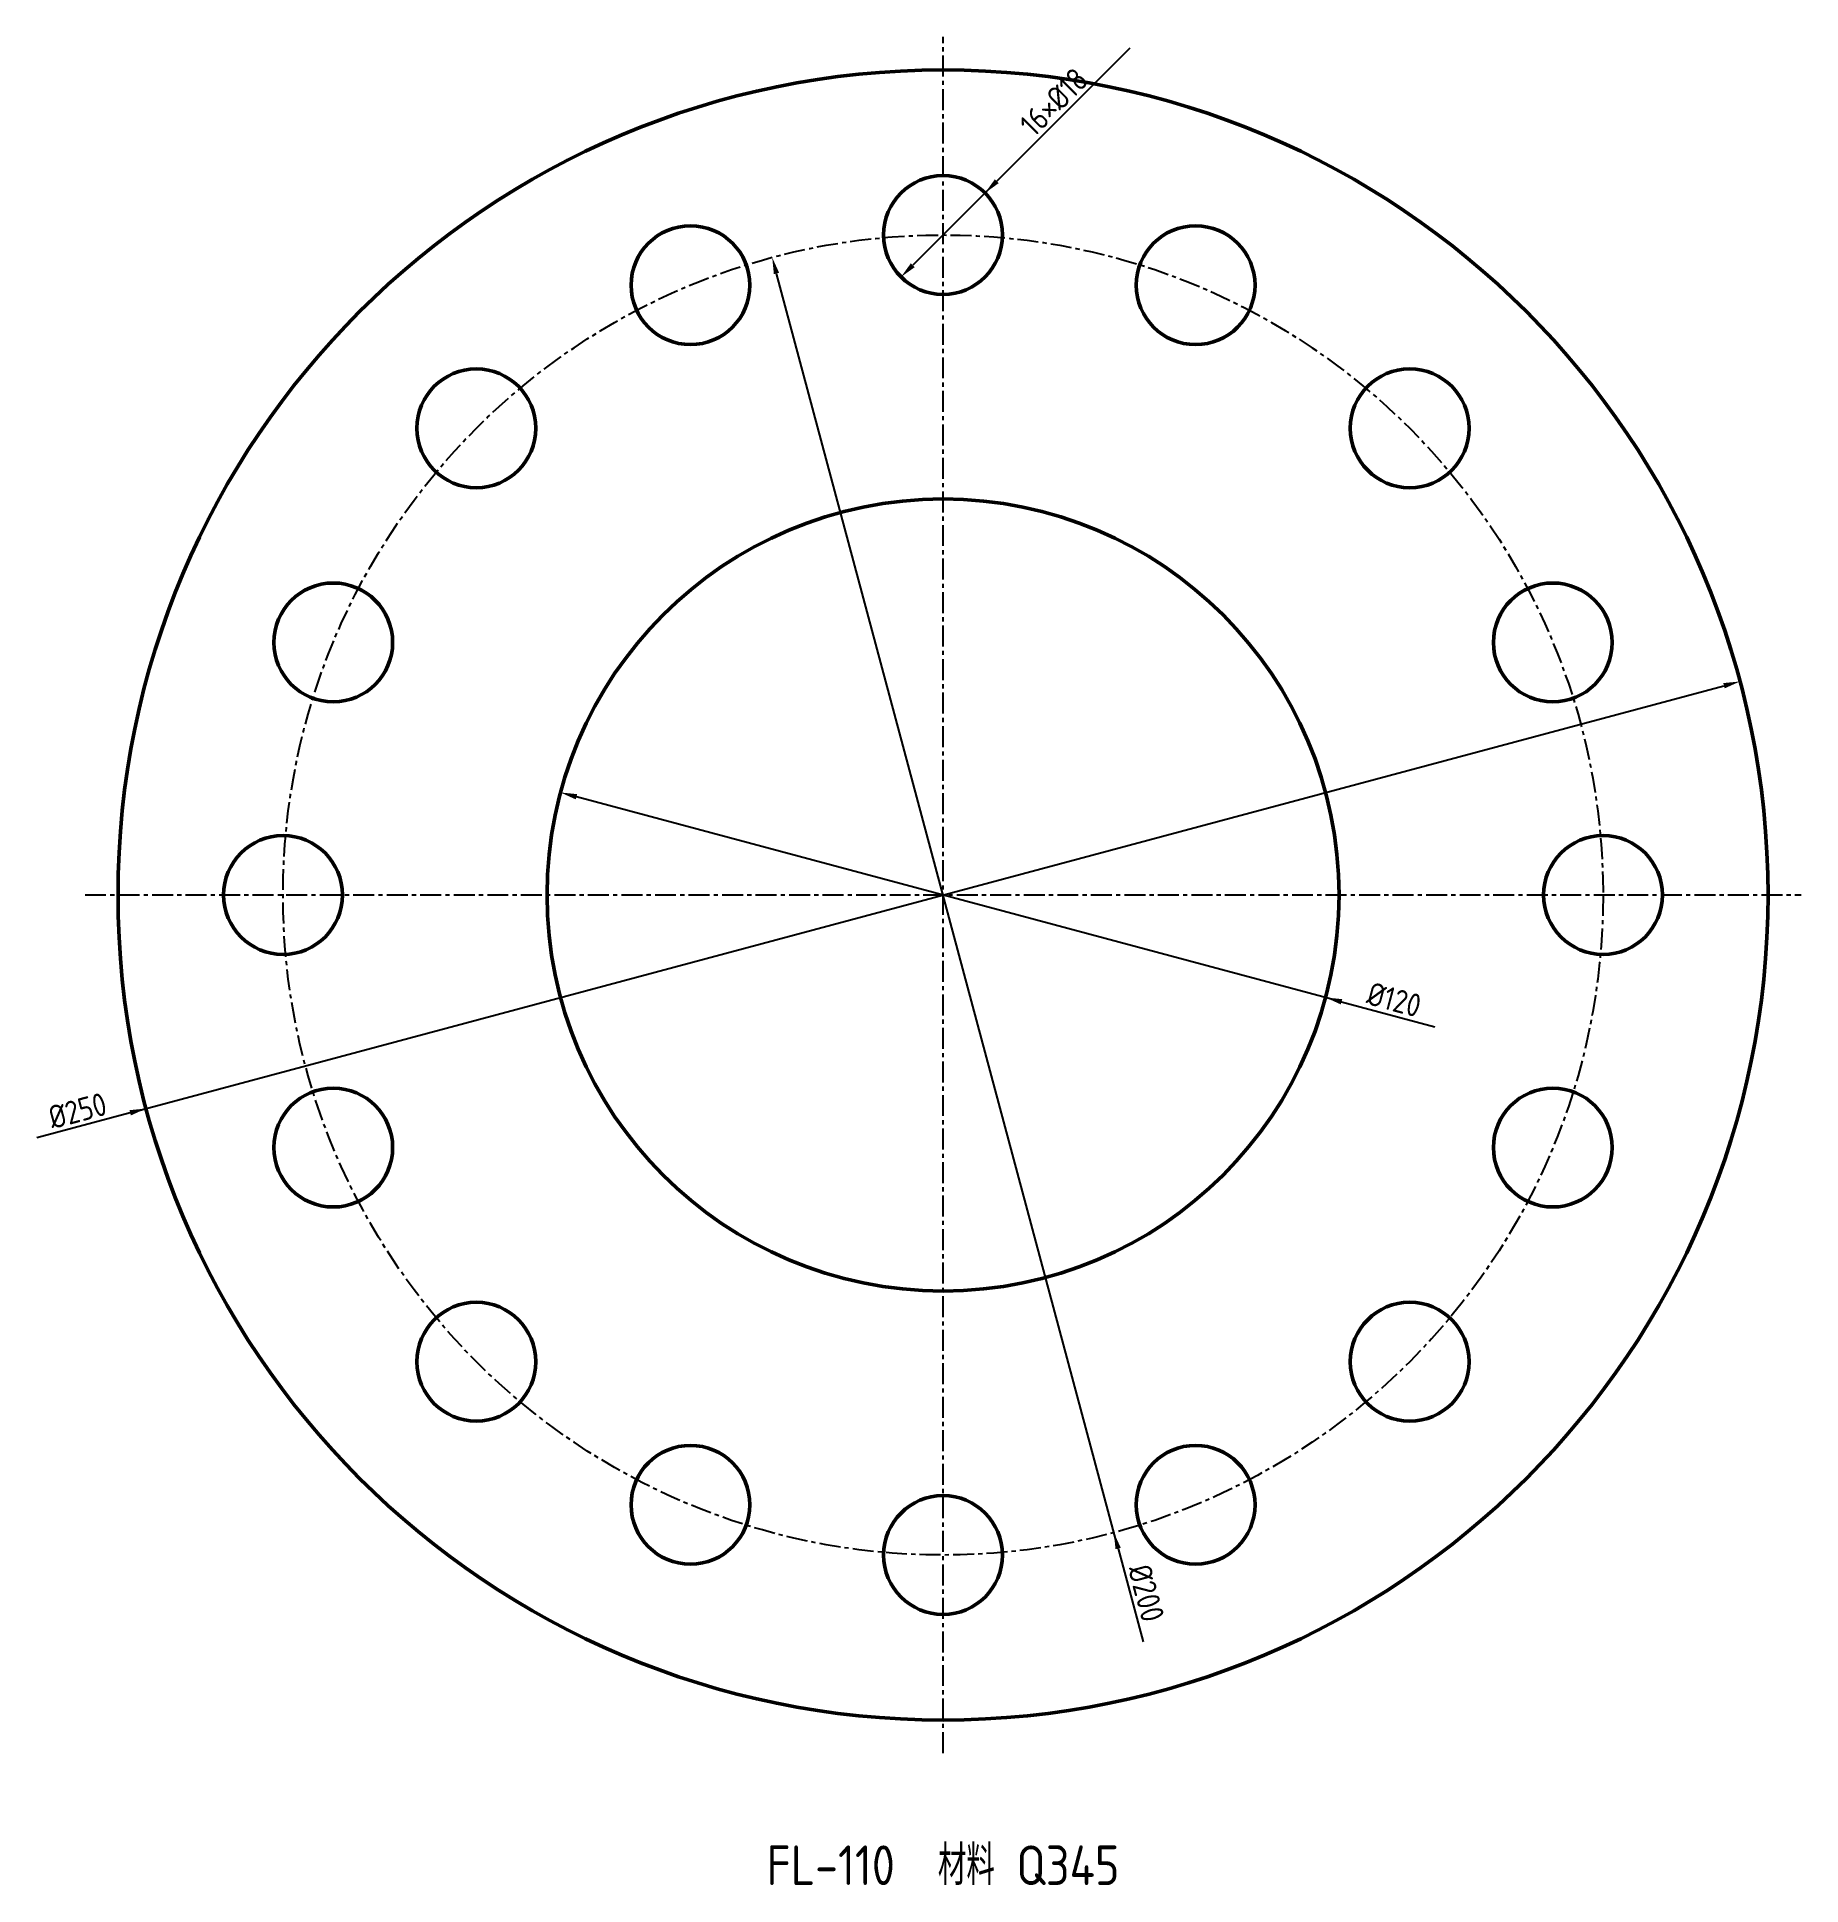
# Model space of a CAD drawing. Header units: millimetres. Extents: x -137 to 130, y -150 to 130.
import ezdxf
from ezdxf.enums import TextEntityAlignment as Align

# ---------------------------------------------------------------- set-up
doc = ezdxf.new("R2010")
doc.units = ezdxf.units.MM
doc.linetypes.add('CENTER', pattern=[5.08, 3.175, -0.635, 0.635, -0.635])
for name, color, linetype, lineweight in [('CENTER', 1, 'CENTER', 25), ('DIM', 3, 'Continuous', 18), ('HOLES', 7, 'Continuous', 50), ('OUTLINE', 7, 'Continuous', 50), ('TEXT', 7, 'Continuous', 25)]:
    doc.layers.add(name, color=color, linetype=linetype, lineweight=lineweight)
doc.styles.add('CN', font='gbenor.shx', dxfattribs={"bigfont": 'gbcbig.shx'})
doc.styles.get("Standard").update_dxf_attribs({"font": 'gbenor.shx', "bigfont": 'gbcbig.shx'})
doc.dimstyles.new('AGENTCAD', dxfattribs={"dimtxt": 3.5, "dimasz": 2.5, "dimexe": 1.25, "dimexo": 0.625, "dimtad": 1, "dimdsep": 46, "dimtxsty": 'Standard', "dimcen": 2.5, "dimazin": 3, "dimtfac": 1, "dimtmove": 0, "dimatfit": 3})

msp = doc.modelspace()

# ---------------------------------------------------------------- linework, layer by layer
at = {"layer": 'CENTER', "linetype": 'CENTER'}
for p, q in [((0, -130), (0, 130)), ((-130, 0), (130, 0))]:
    msp.add_line(p, q, dxfattribs=at)
msp.add_circle((0, 0), 100, dxfattribs=at)
at = {"layer": 'HOLES'}
for centre in [(0, 100), (-38.268, 92.388), (38.268, 92.388), (-70.711, 70.711), (70.711, 70.711), (-92.388, 38.268), (92.388, 38.268), (-100, 0), (100, 0), (-92.388, -38.268), (92.388, -38.268), (-70.711, -70.711), (70.711, -70.711), (-38.268, -92.388), (38.268, -92.388), (0, -100)]:
    msp.add_circle(centre, 9, dxfattribs=at)
at = {"layer": 'OUTLINE'}
for radius in [125, 60]:
    msp.add_circle((0, 0), radius, dxfattribs=at)

# ---------------------------------------------------------------- texts
at = {"layer": 'TEXT', "style": 'CN'}
msp.add_text('FL-110  材料 Q345', height=6, dxfattribs=at).set_placement((0, -150), align=Align.CENTER)

# ---------------------------------------------------------------- dimensions: what is measured, and where the dimension line sits
at = {"layer": 'DIM'}
msp.add_diameter_dim_2p(p1=(-6.364, 93.636), p2=(6.364, 106.364), text='16×%%c18', dimstyle='AGENTCAD', override={"dimtxt": 3.5}, dxfattribs=at).render()
for p1, p2 in [((-25.882, 96.593), (25.882, -96.593)), ((120.741, 32.352), (-120.741, -32.352)), ((-57.956, 15.529), (57.956, -15.529))]:
    msp.add_diameter_dim_2p(p1=p1, p2=p2, dimstyle='AGENTCAD', override={"dimtxt": 3.5}, dxfattribs=at).render()

doc.saveas('drawing.dxf')
